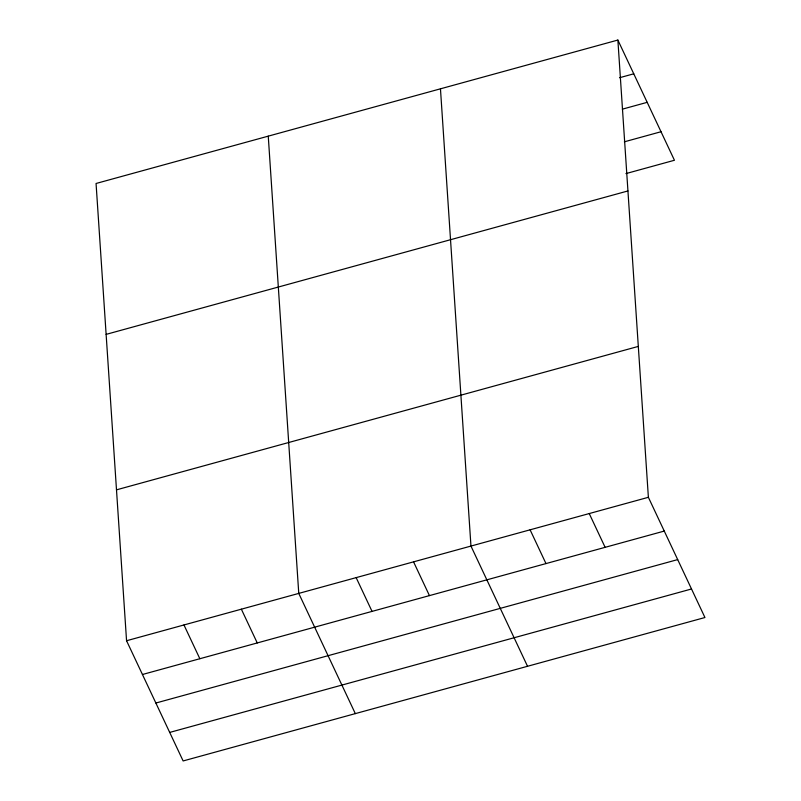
<?xml version="1.0" encoding="UTF-8"?>
<svg xmlns="http://www.w3.org/2000/svg" width="801" height="801" viewBox="0 0 801 801"><rect width="100%" height="100%" fill="white"/><g stroke="black" fill="none" stroke-linecap="round" stroke-linejoin="round"><path stroke-width="1.2" d="M617.871 40.05L96.06 183.479L126.558 640.74L183.129 760.95L704.94 617.521L648.379 497.301L617.871 40.05L674.442 160.26L625.941 173.597M619.563 77.717L633.761 73.812M622.347 109.166L647.188 102.338M624.349 141.817L661.015 131.734M106.122 334.377L627.934 190.948M116.495 489.842L638.307 346.412M126.558 640.74L648.379 497.301M142.448 674.502L664.259 531.073M155.875 703.028L677.686 559.599M169.702 732.424L691.523 588.985M589.236 513.561L605.125 547.323M530.102 529.811L545.982 563.584M527.529 666.282L470.958 546.072L440.46 88.821M413.556 561.851L429.446 595.614M356.155 577.631L372.044 611.393M355.324 713.621L298.763 593.401L268.255 136.15M241.361 609.181L257.251 642.943M183.96 624.96L199.849 658.722"/></g></svg>
